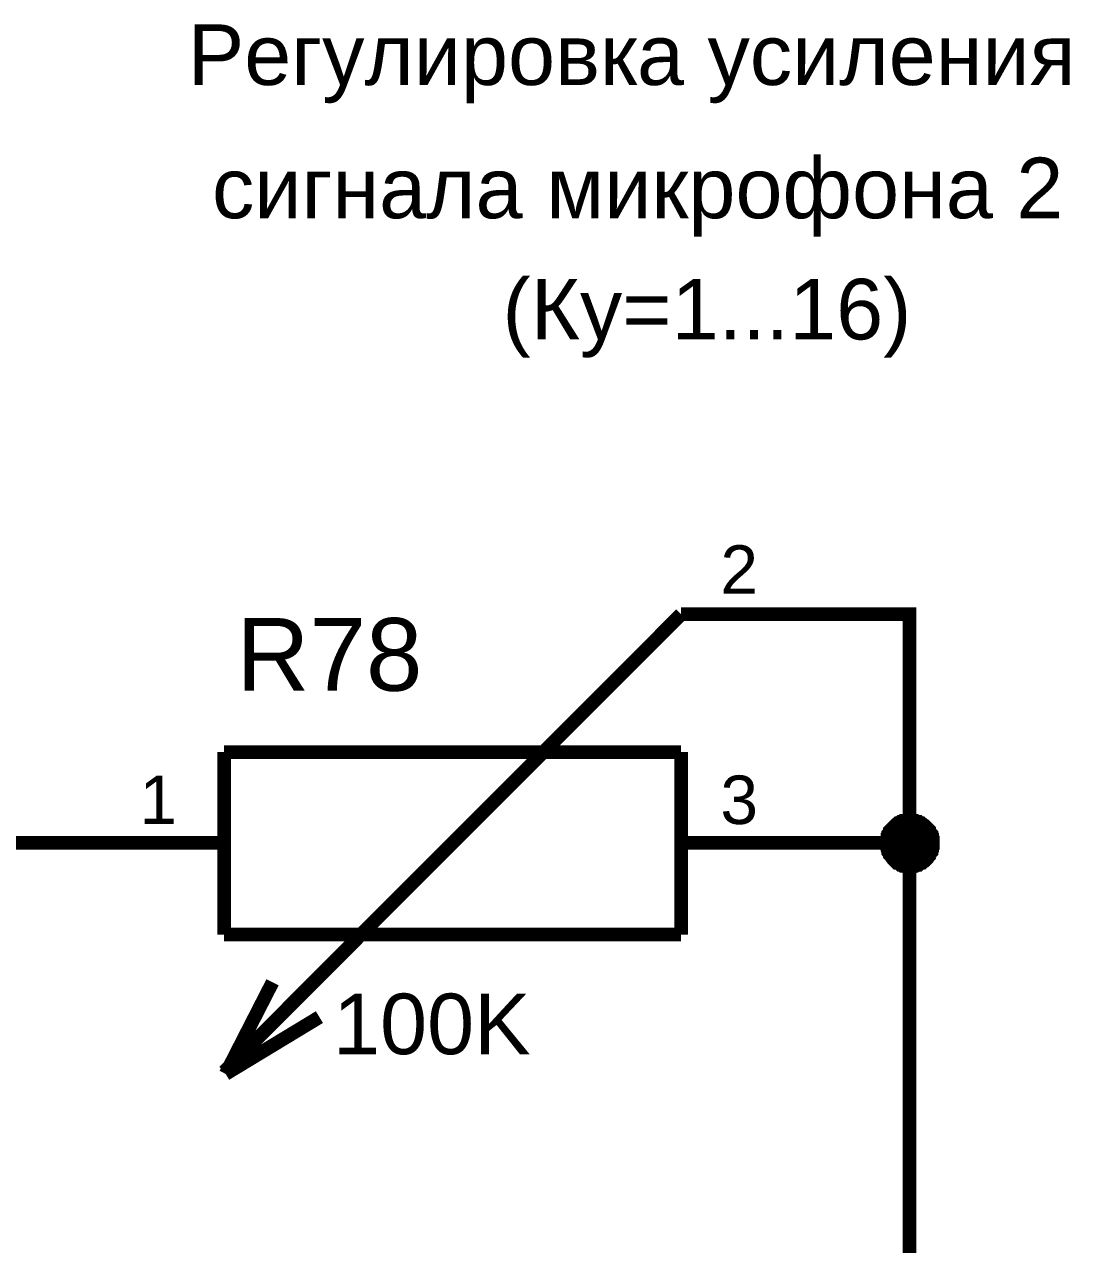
# Model space of a CAD drawing. Header units: millimetres. Extents: x -2024 to 917, y -725 to 13.
# Drawn here: x -1858.32 to -1835.45, y -310.44 to -283.76 of the extents above; entities that cross this region are included whole.
import ezdxf

# ---------------------------------------------------------------- set-up
doc = ezdxf.new("R2010")
doc.units = ezdxf.units.MM
doc.styles.get("Standard").update_dxf_attribs({"font": 'arial.ttf'})

msp = doc.modelspace()

# ---------------------------------------------------------------- linework, layer by layer
at = {"color": 7}
for points, const_width in [([(-1843.955, -296.659), (-1853.952, -306.66)], 0.3), ([(-1843.955, -296.659), (-1841.456, -296.659)], 0.3), ([(-1838.957, -301.659), (-1838.957, -296.659), (-1841.456, -296.659)], 0.3), ([(-1853.952, -299.672), (-1853.952, -303.663)], 0.3), ([(-1853.952, -299.672), (-1843.955, -299.672)], 0.3), ([(-1843.955, -299.672), (-1843.955, -303.663)], 0.3), ([(-1839.453, -301.659), (-1839.453, -301.626), (-1839.453, -301.61), (-1839.453, -301.577), (-1839.437, -301.56), (-1839.437, -301.527), (-1839.437, -301.51), (-1839.42, -301.494), (-1839.42, -301.461), (-1839.404, -301.444), (-1839.387, -301.427), (-1839.387, -301.394), (-1839.37, -301.378), (-1839.354, -301.361), (-1839.337, -301.345), (-1839.321, -301.328), (-1839.304, -301.312), (-1839.288, -301.295), (-1839.271, -301.278), (-1839.255, -301.262), (-1839.238, -301.245), (-1839.221, -301.229), (-1839.188, -301.229), (-1839.172, -301.212), (-1839.155, -301.196), (-1839.122, -301.196), (-1839.106, -301.179), (-1839.089, -301.179), (-1839.056, -301.179), (-1839.039, -301.163), (-1839.006, -301.163), (-1838.99, -301.163), (-1838.957, -301.163)], 0.3), ([(-1839.453, -301.659), (-1839.453, -301.626), (-1839.453, -301.61), (-1839.453, -301.577), (-1839.437, -301.56), (-1839.437, -301.527), (-1839.437, -301.51), (-1839.42, -301.494), (-1839.42, -301.461), (-1839.404, -301.444), (-1839.387, -301.427), (-1839.387, -301.394), (-1839.37, -301.378), (-1839.354, -301.361), (-1839.337, -301.345), (-1839.321, -301.328), (-1839.304, -301.312), (-1839.288, -301.295), (-1839.271, -301.278), (-1839.255, -301.262), (-1839.238, -301.245), (-1839.221, -301.229), (-1839.188, -301.229), (-1839.172, -301.212), (-1839.155, -301.196), (-1839.122, -301.196), (-1839.106, -301.179), (-1839.089, -301.179), (-1839.056, -301.179), (-1839.039, -301.163), (-1839.006, -301.163), (-1838.99, -301.163), (-1838.957, -301.163)], 0.3), ([(-1839.453, -301.659), (-1839.453, -301.626), (-1839.453, -301.61), (-1839.453, -301.577), (-1839.437, -301.56), (-1839.437, -301.527), (-1839.437, -301.51), (-1839.42, -301.494), (-1839.42, -301.461), (-1839.404, -301.444), (-1839.387, -301.427), (-1839.387, -301.394), (-1839.37, -301.378), (-1839.354, -301.361), (-1839.337, -301.345), (-1839.321, -301.328), (-1839.304, -301.312), (-1839.288, -301.295), (-1839.271, -301.278), (-1839.255, -301.262), (-1839.238, -301.245), (-1839.221, -301.229), (-1839.188, -301.229), (-1839.172, -301.212), (-1839.155, -301.196), (-1839.122, -301.196), (-1839.106, -301.179), (-1839.089, -301.179), (-1839.056, -301.179), (-1839.039, -301.163), (-1839.006, -301.163), (-1838.99, -301.163), (-1838.957, -301.163)], 0.3), ([(-1839.453, -301.659), (-1839.453, -301.626), (-1839.453, -301.61), (-1839.453, -301.577), (-1839.437, -301.56), (-1839.437, -301.527), (-1839.437, -301.51), (-1839.42, -301.494), (-1839.42, -301.461), (-1839.404, -301.444), (-1839.387, -301.427), (-1839.387, -301.394), (-1839.37, -301.378), (-1839.354, -301.361), (-1839.337, -301.345), (-1839.321, -301.328), (-1839.304, -301.312), (-1839.288, -301.295), (-1839.271, -301.278), (-1839.255, -301.262), (-1839.238, -301.245), (-1839.221, -301.229), (-1839.188, -301.229), (-1839.172, -301.212), (-1839.155, -301.196), (-1839.122, -301.196), (-1839.106, -301.179), (-1839.089, -301.179), (-1839.056, -301.179), (-1839.039, -301.163), (-1839.006, -301.163), (-1838.99, -301.163), (-1838.957, -301.163)], 0.3), ([(-1839.453, -301.659), (-1839.453, -301.626), (-1839.453, -301.61), (-1839.453, -301.577), (-1839.437, -301.56), (-1839.437, -301.527), (-1839.437, -301.51), (-1839.42, -301.494), (-1839.42, -301.461), (-1839.404, -301.444), (-1839.387, -301.427), (-1839.387, -301.394), (-1839.37, -301.378), (-1839.354, -301.361), (-1839.337, -301.345), (-1839.321, -301.328), (-1839.304, -301.312), (-1839.288, -301.295), (-1839.271, -301.278), (-1839.255, -301.262), (-1839.238, -301.245), (-1839.221, -301.229), (-1839.188, -301.229), (-1839.172, -301.212), (-1839.155, -301.196), (-1839.122, -301.196), (-1839.106, -301.179), (-1839.089, -301.179), (-1839.056, -301.179), (-1839.039, -301.163), (-1839.006, -301.163), (-1838.99, -301.163), (-1838.957, -301.163)], 0.0991), ([(-1839.453, -301.659), (-1839.453, -301.626), (-1839.453, -301.61), (-1839.453, -301.577), (-1839.437, -301.56), (-1839.437, -301.527), (-1839.437, -301.51), (-1839.42, -301.494), (-1839.42, -301.461), (-1839.404, -301.444), (-1839.387, -301.427), (-1839.387, -301.394), (-1839.37, -301.378), (-1839.354, -301.361), (-1839.337, -301.345), (-1839.321, -301.328), (-1839.304, -301.312), (-1839.288, -301.295), (-1839.271, -301.278), (-1839.255, -301.262), (-1839.238, -301.245), (-1839.221, -301.229), (-1839.188, -301.229), (-1839.172, -301.212), (-1839.155, -301.196), (-1839.122, -301.196), (-1839.106, -301.179), (-1839.089, -301.179), (-1839.056, -301.179), (-1839.039, -301.163), (-1839.006, -301.163), (-1838.99, -301.163), (-1838.957, -301.163)], 0.0991), ([(-1839.453, -301.659), (-1839.453, -301.626), (-1839.453, -301.61), (-1839.453, -301.577), (-1839.437, -301.56), (-1839.437, -301.527), (-1839.437, -301.51), (-1839.42, -301.494), (-1839.42, -301.461), (-1839.404, -301.444), (-1839.387, -301.427), (-1839.387, -301.394), (-1839.37, -301.378), (-1839.354, -301.361), (-1839.337, -301.345), (-1839.321, -301.328), (-1839.304, -301.312), (-1839.288, -301.295), (-1839.271, -301.278), (-1839.255, -301.262), (-1839.238, -301.245), (-1839.221, -301.229), (-1839.188, -301.229), (-1839.172, -301.212), (-1839.155, -301.196), (-1839.122, -301.196), (-1839.106, -301.179), (-1839.089, -301.179), (-1839.056, -301.179), (-1839.039, -301.163), (-1839.006, -301.163), (-1838.99, -301.163), (-1838.957, -301.163)], 0.0991), ([(-1839.453, -301.659), (-1839.453, -301.626), (-1839.453, -301.61), (-1839.453, -301.577), (-1839.437, -301.56), (-1839.437, -301.527), (-1839.437, -301.51), (-1839.42, -301.494), (-1839.42, -301.461), (-1839.404, -301.444), (-1839.387, -301.427), (-1839.387, -301.394), (-1839.37, -301.378), (-1839.354, -301.361), (-1839.337, -301.345), (-1839.321, -301.328), (-1839.304, -301.312), (-1839.288, -301.295), (-1839.271, -301.278), (-1839.255, -301.262), (-1839.238, -301.245), (-1839.221, -301.229), (-1839.188, -301.229), (-1839.172, -301.212), (-1839.155, -301.196), (-1839.122, -301.196), (-1839.106, -301.179), (-1839.089, -301.179), (-1839.056, -301.179), (-1839.039, -301.163), (-1839.006, -301.163), (-1838.99, -301.163), (-1838.957, -301.163)], 0.0991), ([(-1838.957, -301.163), (-1838.957, -301.163)], 0.3), ([(-1838.957, -301.163), (-1838.924, -301.163), (-1838.907, -301.163), (-1838.874, -301.163), (-1838.857, -301.179), (-1838.824, -301.179), (-1838.808, -301.179), (-1838.775, -301.196), (-1838.758, -301.196), (-1838.742, -301.212), (-1838.708, -301.229), (-1838.692, -301.229), (-1838.675, -301.245), (-1838.659, -301.262), (-1838.626, -301.278), (-1838.609, -301.295), (-1838.593, -301.312), (-1838.576, -301.328), (-1838.559, -301.345), (-1838.543, -301.361), (-1838.526, -301.378), (-1838.526, -301.394), (-1838.51, -301.427), (-1838.493, -301.444), (-1838.477, -301.461), (-1838.477, -301.494), (-1838.46, -301.51), (-1838.46, -301.527), (-1838.46, -301.56), (-1838.444, -301.577), (-1838.444, -301.61), (-1838.444, -301.626), (-1838.444, -301.659)], 0.3), ([(-1838.957, -301.163), (-1838.957, -301.163)], 0.3), ([(-1838.957, -301.163), (-1838.924, -301.163), (-1838.907, -301.163), (-1838.874, -301.163), (-1838.857, -301.179), (-1838.824, -301.179), (-1838.808, -301.179), (-1838.775, -301.196), (-1838.758, -301.196), (-1838.742, -301.212), (-1838.708, -301.229), (-1838.692, -301.229), (-1838.675, -301.245), (-1838.659, -301.262), (-1838.626, -301.278), (-1838.609, -301.295), (-1838.593, -301.312), (-1838.576, -301.328), (-1838.559, -301.345), (-1838.543, -301.361), (-1838.526, -301.378), (-1838.526, -301.394), (-1838.51, -301.427), (-1838.493, -301.444), (-1838.477, -301.461), (-1838.477, -301.494), (-1838.46, -301.51), (-1838.46, -301.527), (-1838.46, -301.56), (-1838.444, -301.577), (-1838.444, -301.61), (-1838.444, -301.626), (-1838.444, -301.659)], 0.3), ([(-1838.957, -301.163), (-1838.957, -301.163)], 0.3), ([(-1838.957, -301.163), (-1838.924, -301.163), (-1838.907, -301.163), (-1838.874, -301.163), (-1838.857, -301.179), (-1838.824, -301.179), (-1838.808, -301.179), (-1838.775, -301.196), (-1838.758, -301.196), (-1838.742, -301.212), (-1838.708, -301.229), (-1838.692, -301.229), (-1838.675, -301.245), (-1838.659, -301.262), (-1838.626, -301.278), (-1838.609, -301.295), (-1838.593, -301.312), (-1838.576, -301.328), (-1838.559, -301.345), (-1838.543, -301.361), (-1838.526, -301.378), (-1838.526, -301.394), (-1838.51, -301.427), (-1838.493, -301.444), (-1838.477, -301.461), (-1838.477, -301.494), (-1838.46, -301.51), (-1838.46, -301.527), (-1838.46, -301.56), (-1838.444, -301.577), (-1838.444, -301.61), (-1838.444, -301.626), (-1838.444, -301.659)], 0.3), ([(-1838.957, -301.163), (-1838.957, -301.163)], 0.3), ([(-1838.957, -301.163), (-1838.924, -301.163), (-1838.907, -301.163), (-1838.874, -301.163), (-1838.857, -301.179), (-1838.824, -301.179), (-1838.808, -301.179), (-1838.775, -301.196), (-1838.758, -301.196), (-1838.742, -301.212), (-1838.708, -301.229), (-1838.692, -301.229), (-1838.675, -301.245), (-1838.659, -301.262), (-1838.626, -301.278), (-1838.609, -301.295), (-1838.593, -301.312), (-1838.576, -301.328), (-1838.559, -301.345), (-1838.543, -301.361), (-1838.526, -301.378), (-1838.526, -301.394), (-1838.51, -301.427), (-1838.493, -301.444), (-1838.477, -301.461), (-1838.477, -301.494), (-1838.46, -301.51), (-1838.46, -301.527), (-1838.46, -301.56), (-1838.444, -301.577), (-1838.444, -301.61), (-1838.444, -301.626), (-1838.444, -301.659)], 0.3), ([(-1838.957, -301.163), (-1838.957, -301.163)], 0.0991), ([(-1838.957, -301.163), (-1838.924, -301.163), (-1838.907, -301.163), (-1838.874, -301.163), (-1838.857, -301.179), (-1838.824, -301.179), (-1838.808, -301.179), (-1838.775, -301.196), (-1838.758, -301.196), (-1838.742, -301.212), (-1838.708, -301.229), (-1838.692, -301.229), (-1838.675, -301.245), (-1838.659, -301.262), (-1838.626, -301.278), (-1838.609, -301.295), (-1838.593, -301.312), (-1838.576, -301.328), (-1838.559, -301.345), (-1838.543, -301.361), (-1838.526, -301.378), (-1838.526, -301.394), (-1838.51, -301.427), (-1838.493, -301.444), (-1838.477, -301.461), (-1838.477, -301.494), (-1838.46, -301.51), (-1838.46, -301.527), (-1838.46, -301.56), (-1838.444, -301.577), (-1838.444, -301.61), (-1838.444, -301.626), (-1838.444, -301.659)], 0.0991), ([(-1838.957, -301.163), (-1838.957, -301.163)], 0.0991), ([(-1838.957, -301.163), (-1838.924, -301.163), (-1838.907, -301.163), (-1838.874, -301.163), (-1838.857, -301.179), (-1838.824, -301.179), (-1838.808, -301.179), (-1838.775, -301.196), (-1838.758, -301.196), (-1838.742, -301.212), (-1838.708, -301.229), (-1838.692, -301.229), (-1838.675, -301.245), (-1838.659, -301.262), (-1838.626, -301.278), (-1838.609, -301.295), (-1838.593, -301.312), (-1838.576, -301.328), (-1838.559, -301.345), (-1838.543, -301.361), (-1838.526, -301.378), (-1838.526, -301.394), (-1838.51, -301.427), (-1838.493, -301.444), (-1838.477, -301.461), (-1838.477, -301.494), (-1838.46, -301.51), (-1838.46, -301.527), (-1838.46, -301.56), (-1838.444, -301.577), (-1838.444, -301.61), (-1838.444, -301.626), (-1838.444, -301.659)], 0.0991), ([(-1838.957, -301.163), (-1838.957, -301.163)], 0.0991), ([(-1838.957, -301.163), (-1838.924, -301.163), (-1838.907, -301.163), (-1838.874, -301.163), (-1838.857, -301.179), (-1838.824, -301.179), (-1838.808, -301.179), (-1838.775, -301.196), (-1838.758, -301.196), (-1838.742, -301.212), (-1838.708, -301.229), (-1838.692, -301.229), (-1838.675, -301.245), (-1838.659, -301.262), (-1838.626, -301.278), (-1838.609, -301.295), (-1838.593, -301.312), (-1838.576, -301.328), (-1838.559, -301.345), (-1838.543, -301.361), (-1838.526, -301.378), (-1838.526, -301.394), (-1838.51, -301.427), (-1838.493, -301.444), (-1838.477, -301.461), (-1838.477, -301.494), (-1838.46, -301.51), (-1838.46, -301.527), (-1838.46, -301.56), (-1838.444, -301.577), (-1838.444, -301.61), (-1838.444, -301.626), (-1838.444, -301.659)], 0.0991), ([(-1838.957, -301.163), (-1838.957, -301.163)], 0.0991), ([(-1838.957, -301.163), (-1838.924, -301.163), (-1838.907, -301.163), (-1838.874, -301.163), (-1838.857, -301.179), (-1838.824, -301.179), (-1838.808, -301.179), (-1838.775, -301.196), (-1838.758, -301.196), (-1838.742, -301.212), (-1838.708, -301.229), (-1838.692, -301.229), (-1838.675, -301.245), (-1838.659, -301.262), (-1838.626, -301.278), (-1838.609, -301.295), (-1838.593, -301.312), (-1838.576, -301.328), (-1838.559, -301.345), (-1838.543, -301.361), (-1838.526, -301.378), (-1838.526, -301.394), (-1838.51, -301.427), (-1838.493, -301.444), (-1838.477, -301.461), (-1838.477, -301.494), (-1838.46, -301.51), (-1838.46, -301.527), (-1838.46, -301.56), (-1838.444, -301.577), (-1838.444, -301.61), (-1838.444, -301.626), (-1838.444, -301.659)], 0.0991), ([(-1861.433, -301.659), (-1856.451, -301.659)], 0.3), ([(-1853.952, -301.659), (-1856.451, -301.659)], 0.3), ([(-1841.456, -301.659), (-1838.957, -301.659), (-1838.957, -319.162), (-1853.952, -319.162)], 0.3), ([(-1843.955, -301.659), (-1841.456, -301.659)], 0.3), ([(-1838.957, -302.173), (-1838.99, -302.173), (-1839.006, -302.173), (-1839.039, -302.173), (-1839.056, -302.156), (-1839.089, -302.156), (-1839.106, -302.156), (-1839.122, -302.14), (-1839.155, -302.14), (-1839.172, -302.123), (-1839.188, -302.106), (-1839.221, -302.09), (-1839.238, -302.09), (-1839.255, -302.073), (-1839.271, -302.057), (-1839.288, -302.04), (-1839.304, -302.024), (-1839.321, -302.007), (-1839.337, -301.99), (-1839.354, -301.957), (-1839.37, -301.941), (-1839.387, -301.924), (-1839.387, -301.908), (-1839.404, -301.875), (-1839.42, -301.858), (-1839.42, -301.841), (-1839.437, -301.808), (-1839.437, -301.792), (-1839.437, -301.759), (-1839.453, -301.742), (-1839.453, -301.709), (-1839.453, -301.692), (-1839.453, -301.659)], 0.3), ([(-1839.453, -301.659), (-1839.453, -301.659)], 0.3), ([(-1838.957, -302.173), (-1838.99, -302.173), (-1839.006, -302.173), (-1839.039, -302.173), (-1839.056, -302.156), (-1839.089, -302.156), (-1839.106, -302.156), (-1839.122, -302.14), (-1839.155, -302.14), (-1839.172, -302.123), (-1839.188, -302.106), (-1839.221, -302.09), (-1839.238, -302.09), (-1839.255, -302.073), (-1839.271, -302.057), (-1839.288, -302.04), (-1839.304, -302.024), (-1839.321, -302.007), (-1839.337, -301.99), (-1839.354, -301.957), (-1839.37, -301.941), (-1839.387, -301.924), (-1839.387, -301.908), (-1839.404, -301.875), (-1839.42, -301.858), (-1839.42, -301.841), (-1839.437, -301.808), (-1839.437, -301.792), (-1839.437, -301.759), (-1839.453, -301.742), (-1839.453, -301.709), (-1839.453, -301.692), (-1839.453, -301.659)], 0.3), ([(-1839.453, -301.659), (-1839.453, -301.659)], 0.3), ([(-1838.957, -302.173), (-1838.99, -302.173), (-1839.006, -302.173), (-1839.039, -302.173), (-1839.056, -302.156), (-1839.089, -302.156), (-1839.106, -302.156), (-1839.122, -302.14), (-1839.155, -302.14), (-1839.172, -302.123), (-1839.188, -302.106), (-1839.221, -302.09), (-1839.238, -302.09), (-1839.255, -302.073), (-1839.271, -302.057), (-1839.288, -302.04), (-1839.304, -302.024), (-1839.321, -302.007), (-1839.337, -301.99), (-1839.354, -301.957), (-1839.37, -301.941), (-1839.387, -301.924), (-1839.387, -301.908), (-1839.404, -301.875), (-1839.42, -301.858), (-1839.42, -301.841), (-1839.437, -301.808), (-1839.437, -301.792), (-1839.437, -301.759), (-1839.453, -301.742), (-1839.453, -301.709), (-1839.453, -301.692), (-1839.453, -301.659)], 0.3), ([(-1839.453, -301.659), (-1839.453, -301.659)], 0.3), ([(-1838.957, -302.173), (-1838.99, -302.173), (-1839.006, -302.173), (-1839.039, -302.173), (-1839.056, -302.156), (-1839.089, -302.156), (-1839.106, -302.156), (-1839.122, -302.14), (-1839.155, -302.14), (-1839.172, -302.123), (-1839.188, -302.106), (-1839.221, -302.09), (-1839.238, -302.09), (-1839.255, -302.073), (-1839.271, -302.057), (-1839.288, -302.04), (-1839.304, -302.024), (-1839.321, -302.007), (-1839.337, -301.99), (-1839.354, -301.957), (-1839.37, -301.941), (-1839.387, -301.924), (-1839.387, -301.908), (-1839.404, -301.875), (-1839.42, -301.858), (-1839.42, -301.841), (-1839.437, -301.808), (-1839.437, -301.792), (-1839.437, -301.759), (-1839.453, -301.742), (-1839.453, -301.709), (-1839.453, -301.692), (-1839.453, -301.659)], 0.3), ([(-1839.453, -301.659), (-1839.453, -301.659)], 0.3), ([(-1838.444, -301.659), (-1838.444, -301.692), (-1838.444, -301.709), (-1838.444, -301.742), (-1838.46, -301.759), (-1838.46, -301.792), (-1838.46, -301.808), (-1838.477, -301.841), (-1838.477, -301.858), (-1838.493, -301.875), (-1838.51, -301.908), (-1838.526, -301.924), (-1838.526, -301.941), (-1838.543, -301.957), (-1838.559, -301.99), (-1838.576, -302.007), (-1838.593, -302.024), (-1838.609, -302.04), (-1838.626, -302.057), (-1838.659, -302.073), (-1838.675, -302.09), (-1838.692, -302.09), (-1838.708, -302.106), (-1838.742, -302.123), (-1838.758, -302.14), (-1838.775, -302.14), (-1838.808, -302.156), (-1838.824, -302.156), (-1838.857, -302.156), (-1838.874, -302.173), (-1838.907, -302.173), (-1838.924, -302.173), (-1838.957, -302.173)], 0.3), ([(-1838.444, -301.659), (-1838.444, -301.692), (-1838.444, -301.709), (-1838.444, -301.742), (-1838.46, -301.759), (-1838.46, -301.792), (-1838.46, -301.808), (-1838.477, -301.841), (-1838.477, -301.858), (-1838.493, -301.875), (-1838.51, -301.908), (-1838.526, -301.924), (-1838.526, -301.941), (-1838.543, -301.957), (-1838.559, -301.99), (-1838.576, -302.007), (-1838.593, -302.024), (-1838.609, -302.04), (-1838.626, -302.057), (-1838.659, -302.073), (-1838.675, -302.09), (-1838.692, -302.09), (-1838.708, -302.106), (-1838.742, -302.123), (-1838.758, -302.14), (-1838.775, -302.14), (-1838.808, -302.156), (-1838.824, -302.156), (-1838.857, -302.156), (-1838.874, -302.173), (-1838.907, -302.173), (-1838.924, -302.173), (-1838.957, -302.173)], 0.3), ([(-1838.444, -301.659), (-1838.444, -301.692), (-1838.444, -301.709), (-1838.444, -301.742), (-1838.46, -301.759), (-1838.46, -301.792), (-1838.46, -301.808), (-1838.477, -301.841), (-1838.477, -301.858), (-1838.493, -301.875), (-1838.51, -301.908), (-1838.526, -301.924), (-1838.526, -301.941), (-1838.543, -301.957), (-1838.559, -301.99), (-1838.576, -302.007), (-1838.593, -302.024), (-1838.609, -302.04), (-1838.626, -302.057), (-1838.659, -302.073), (-1838.675, -302.09), (-1838.692, -302.09), (-1838.708, -302.106), (-1838.742, -302.123), (-1838.758, -302.14), (-1838.775, -302.14), (-1838.808, -302.156), (-1838.824, -302.156), (-1838.857, -302.156), (-1838.874, -302.173), (-1838.907, -302.173), (-1838.924, -302.173), (-1838.957, -302.173)], 0.3), ([(-1838.444, -301.659), (-1838.444, -301.692), (-1838.444, -301.709), (-1838.444, -301.742), (-1838.46, -301.759), (-1838.46, -301.792), (-1838.46, -301.808), (-1838.477, -301.841), (-1838.477, -301.858), (-1838.493, -301.875), (-1838.51, -301.908), (-1838.526, -301.924), (-1838.526, -301.941), (-1838.543, -301.957), (-1838.559, -301.99), (-1838.576, -302.007), (-1838.593, -302.024), (-1838.609, -302.04), (-1838.626, -302.057), (-1838.659, -302.073), (-1838.675, -302.09), (-1838.692, -302.09), (-1838.708, -302.106), (-1838.742, -302.123), (-1838.758, -302.14), (-1838.775, -302.14), (-1838.808, -302.156), (-1838.824, -302.156), (-1838.857, -302.156), (-1838.874, -302.173), (-1838.907, -302.173), (-1838.924, -302.173), (-1838.957, -302.173)], 0.3), ([(-1838.444, -301.659), (-1838.444, -301.659), (-1838.444, -301.659), (-1838.444, -301.659), (-1838.444, -301.659), (-1838.444, -301.659), (-1838.444, -301.659), (-1838.444, -301.659), (-1838.444, -301.659), (-1838.444, -301.659), (-1838.444, -301.659), (-1838.444, -301.659), (-1838.444, -301.659), (-1838.444, -301.659), (-1838.444, -301.659), (-1838.444, -301.659), (-1838.444, -301.659), (-1838.444, -301.659), (-1838.444, -301.659), (-1838.444, -301.659), (-1838.444, -301.659), (-1838.444, -301.659), (-1838.444, -301.659), (-1838.444, -301.659), (-1838.444, -301.659), (-1838.444, -301.659), (-1838.444, -301.659), (-1838.444, -301.659), (-1838.444, -301.659), (-1838.444, -301.659), (-1838.444, -301.659), (-1838.444, -301.659), (-1838.444, -301.659)], 0.3), ([(-1838.444, -301.659), (-1838.444, -301.659)], 0.3), ([(-1838.444, -301.659), (-1838.444, -301.659), (-1838.444, -301.659), (-1838.444, -301.659), (-1838.444, -301.659), (-1838.444, -301.659), (-1838.444, -301.659), (-1838.444, -301.659), (-1838.444, -301.659), (-1838.444, -301.659), (-1838.444, -301.659), (-1838.444, -301.659), (-1838.444, -301.659), (-1838.444, -301.659), (-1838.444, -301.659), (-1838.444, -301.659), (-1838.444, -301.659), (-1838.444, -301.659), (-1838.444, -301.659), (-1838.444, -301.659), (-1838.444, -301.659), (-1838.444, -301.659), (-1838.444, -301.659), (-1838.444, -301.659), (-1838.444, -301.659), (-1838.444, -301.659), (-1838.444, -301.659), (-1838.444, -301.659), (-1838.444, -301.659), (-1838.444, -301.659), (-1838.444, -301.659), (-1838.444, -301.659), (-1838.444, -301.659)], 0.3), ([(-1838.444, -301.659), (-1838.444, -301.659)], 0.3), ([(-1838.444, -301.659), (-1838.444, -301.659), (-1838.444, -301.659), (-1838.444, -301.659), (-1838.444, -301.659), (-1838.444, -301.659), (-1838.444, -301.659), (-1838.444, -301.659), (-1838.444, -301.659), (-1838.444, -301.659), (-1838.444, -301.659), (-1838.444, -301.659), (-1838.444, -301.659), (-1838.444, -301.659), (-1838.444, -301.659), (-1838.444, -301.659), (-1838.444, -301.659), (-1838.444, -301.659), (-1838.444, -301.659), (-1838.444, -301.659), (-1838.444, -301.659), (-1838.444, -301.659), (-1838.444, -301.659), (-1838.444, -301.659), (-1838.444, -301.659), (-1838.444, -301.659), (-1838.444, -301.659), (-1838.444, -301.659), (-1838.444, -301.659), (-1838.444, -301.659), (-1838.444, -301.659), (-1838.444, -301.659), (-1838.444, -301.659)], 0.3), ([(-1838.444, -301.659), (-1838.444, -301.659)], 0.3), ([(-1838.444, -301.659), (-1838.444, -301.659), (-1838.444, -301.659), (-1838.444, -301.659), (-1838.444, -301.659), (-1838.444, -301.659), (-1838.444, -301.659), (-1838.444, -301.659), (-1838.444, -301.659), (-1838.444, -301.659), (-1838.444, -301.659), (-1838.444, -301.659), (-1838.444, -301.659), (-1838.444, -301.659), (-1838.444, -301.659), (-1838.444, -301.659), (-1838.444, -301.659), (-1838.444, -301.659), (-1838.444, -301.659), (-1838.444, -301.659), (-1838.444, -301.659), (-1838.444, -301.659), (-1838.444, -301.659), (-1838.444, -301.659), (-1838.444, -301.659), (-1838.444, -301.659), (-1838.444, -301.659), (-1838.444, -301.659), (-1838.444, -301.659), (-1838.444, -301.659), (-1838.444, -301.659), (-1838.444, -301.659), (-1838.444, -301.659)], 0.3), ([(-1838.444, -301.659), (-1838.444, -301.659)], 0.3), ([(-1838.957, -302.173), (-1838.99, -302.173), (-1839.006, -302.173), (-1839.039, -302.173), (-1839.056, -302.156), (-1839.089, -302.156), (-1839.106, -302.156), (-1839.122, -302.14), (-1839.155, -302.14), (-1839.172, -302.123), (-1839.188, -302.106), (-1839.221, -302.09), (-1839.238, -302.09), (-1839.255, -302.073), (-1839.271, -302.057), (-1839.288, -302.04), (-1839.304, -302.024), (-1839.321, -302.007), (-1839.337, -301.99), (-1839.354, -301.957), (-1839.37, -301.941), (-1839.387, -301.924), (-1839.387, -301.908), (-1839.404, -301.875), (-1839.42, -301.858), (-1839.42, -301.841), (-1839.437, -301.808), (-1839.437, -301.792), (-1839.437, -301.759), (-1839.453, -301.742), (-1839.453, -301.709), (-1839.453, -301.692), (-1839.453, -301.659)], 0.0991), ([(-1839.453, -301.659), (-1839.453, -301.659)], 0.0991), ([(-1838.957, -302.173), (-1838.99, -302.173), (-1839.006, -302.173), (-1839.039, -302.173), (-1839.056, -302.156), (-1839.089, -302.156), (-1839.106, -302.156), (-1839.122, -302.14), (-1839.155, -302.14), (-1839.172, -302.123), (-1839.188, -302.106), (-1839.221, -302.09), (-1839.238, -302.09), (-1839.255, -302.073), (-1839.271, -302.057), (-1839.288, -302.04), (-1839.304, -302.024), (-1839.321, -302.007), (-1839.337, -301.99), (-1839.354, -301.957), (-1839.37, -301.941), (-1839.387, -301.924), (-1839.387, -301.908), (-1839.404, -301.875), (-1839.42, -301.858), (-1839.42, -301.841), (-1839.437, -301.808), (-1839.437, -301.792), (-1839.437, -301.759), (-1839.453, -301.742), (-1839.453, -301.709), (-1839.453, -301.692), (-1839.453, -301.659)], 0.0991), ([(-1839.453, -301.659), (-1839.453, -301.659)], 0.0991), ([(-1838.957, -302.173), (-1838.99, -302.173), (-1839.006, -302.173), (-1839.039, -302.173), (-1839.056, -302.156), (-1839.089, -302.156), (-1839.106, -302.156), (-1839.122, -302.14), (-1839.155, -302.14), (-1839.172, -302.123), (-1839.188, -302.106), (-1839.221, -302.09), (-1839.238, -302.09), (-1839.255, -302.073), (-1839.271, -302.057), (-1839.288, -302.04), (-1839.304, -302.024), (-1839.321, -302.007), (-1839.337, -301.99), (-1839.354, -301.957), (-1839.37, -301.941), (-1839.387, -301.924), (-1839.387, -301.908), (-1839.404, -301.875), (-1839.42, -301.858), (-1839.42, -301.841), (-1839.437, -301.808), (-1839.437, -301.792), (-1839.437, -301.759), (-1839.453, -301.742), (-1839.453, -301.709), (-1839.453, -301.692), (-1839.453, -301.659)], 0.0991), ([(-1839.453, -301.659), (-1839.453, -301.659)], 0.0991), ([(-1838.957, -302.173), (-1838.99, -302.173), (-1839.006, -302.173), (-1839.039, -302.173), (-1839.056, -302.156), (-1839.089, -302.156), (-1839.106, -302.156), (-1839.122, -302.14), (-1839.155, -302.14), (-1839.172, -302.123), (-1839.188, -302.106), (-1839.221, -302.09), (-1839.238, -302.09), (-1839.255, -302.073), (-1839.271, -302.057), (-1839.288, -302.04), (-1839.304, -302.024), (-1839.321, -302.007), (-1839.337, -301.99), (-1839.354, -301.957), (-1839.37, -301.941), (-1839.387, -301.924), (-1839.387, -301.908), (-1839.404, -301.875), (-1839.42, -301.858), (-1839.42, -301.841), (-1839.437, -301.808), (-1839.437, -301.792), (-1839.437, -301.759), (-1839.453, -301.742), (-1839.453, -301.709), (-1839.453, -301.692), (-1839.453, -301.659)], 0.0991), ([(-1839.453, -301.659), (-1839.453, -301.659)], 0.0991), ([(-1838.444, -301.659), (-1838.444, -301.692), (-1838.444, -301.709), (-1838.444, -301.742), (-1838.46, -301.759), (-1838.46, -301.792), (-1838.46, -301.808), (-1838.477, -301.841), (-1838.477, -301.858), (-1838.493, -301.875), (-1838.51, -301.908), (-1838.526, -301.924), (-1838.526, -301.941), (-1838.543, -301.957), (-1838.559, -301.99), (-1838.576, -302.007), (-1838.593, -302.024), (-1838.609, -302.04), (-1838.626, -302.057), (-1838.659, -302.073), (-1838.675, -302.09), (-1838.692, -302.09), (-1838.708, -302.106), (-1838.742, -302.123), (-1838.758, -302.14), (-1838.775, -302.14), (-1838.808, -302.156), (-1838.824, -302.156), (-1838.857, -302.156), (-1838.874, -302.173), (-1838.907, -302.173), (-1838.924, -302.173), (-1838.957, -302.173)], 0.0991), ([(-1838.444, -301.659), (-1838.444, -301.692), (-1838.444, -301.709), (-1838.444, -301.742), (-1838.46, -301.759), (-1838.46, -301.792), (-1838.46, -301.808), (-1838.477, -301.841), (-1838.477, -301.858), (-1838.493, -301.875), (-1838.51, -301.908), (-1838.526, -301.924), (-1838.526, -301.941), (-1838.543, -301.957), (-1838.559, -301.99), (-1838.576, -302.007), (-1838.593, -302.024), (-1838.609, -302.04), (-1838.626, -302.057), (-1838.659, -302.073), (-1838.675, -302.09), (-1838.692, -302.09), (-1838.708, -302.106), (-1838.742, -302.123), (-1838.758, -302.14), (-1838.775, -302.14), (-1838.808, -302.156), (-1838.824, -302.156), (-1838.857, -302.156), (-1838.874, -302.173), (-1838.907, -302.173), (-1838.924, -302.173), (-1838.957, -302.173)], 0.0991), ([(-1838.444, -301.659), (-1838.444, -301.692), (-1838.444, -301.709), (-1838.444, -301.742), (-1838.46, -301.759), (-1838.46, -301.792), (-1838.46, -301.808), (-1838.477, -301.841), (-1838.477, -301.858), (-1838.493, -301.875), (-1838.51, -301.908), (-1838.526, -301.924), (-1838.526, -301.941), (-1838.543, -301.957), (-1838.559, -301.99), (-1838.576, -302.007), (-1838.593, -302.024), (-1838.609, -302.04), (-1838.626, -302.057), (-1838.659, -302.073), (-1838.675, -302.09), (-1838.692, -302.09), (-1838.708, -302.106), (-1838.742, -302.123), (-1838.758, -302.14), (-1838.775, -302.14), (-1838.808, -302.156), (-1838.824, -302.156), (-1838.857, -302.156), (-1838.874, -302.173), (-1838.907, -302.173), (-1838.924, -302.173), (-1838.957, -302.173)], 0.0991), ([(-1838.444, -301.659), (-1838.444, -301.692), (-1838.444, -301.709), (-1838.444, -301.742), (-1838.46, -301.759), (-1838.46, -301.792), (-1838.46, -301.808), (-1838.477, -301.841), (-1838.477, -301.858), (-1838.493, -301.875), (-1838.51, -301.908), (-1838.526, -301.924), (-1838.526, -301.941), (-1838.543, -301.957), (-1838.559, -301.99), (-1838.576, -302.007), (-1838.593, -302.024), (-1838.609, -302.04), (-1838.626, -302.057), (-1838.659, -302.073), (-1838.675, -302.09), (-1838.692, -302.09), (-1838.708, -302.106), (-1838.742, -302.123), (-1838.758, -302.14), (-1838.775, -302.14), (-1838.808, -302.156), (-1838.824, -302.156), (-1838.857, -302.156), (-1838.874, -302.173), (-1838.907, -302.173), (-1838.924, -302.173), (-1838.957, -302.173)], 0.0991), ([(-1838.444, -301.659), (-1838.444, -301.659), (-1838.444, -301.659), (-1838.444, -301.659), (-1838.444, -301.659), (-1838.444, -301.659), (-1838.444, -301.659), (-1838.444, -301.659), (-1838.444, -301.659), (-1838.444, -301.659), (-1838.444, -301.659), (-1838.444, -301.659), (-1838.444, -301.659), (-1838.444, -301.659), (-1838.444, -301.659), (-1838.444, -301.659), (-1838.444, -301.659), (-1838.444, -301.659), (-1838.444, -301.659), (-1838.444, -301.659), (-1838.444, -301.659), (-1838.444, -301.659), (-1838.444, -301.659), (-1838.444, -301.659), (-1838.444, -301.659), (-1838.444, -301.659), (-1838.444, -301.659), (-1838.444, -301.659), (-1838.444, -301.659), (-1838.444, -301.659), (-1838.444, -301.659), (-1838.444, -301.659), (-1838.444, -301.659)], 0.0991), ([(-1838.444, -301.659), (-1838.444, -301.659)], 0.0991), ([(-1838.444, -301.659), (-1838.444, -301.659), (-1838.444, -301.659), (-1838.444, -301.659), (-1838.444, -301.659), (-1838.444, -301.659), (-1838.444, -301.659), (-1838.444, -301.659), (-1838.444, -301.659), (-1838.444, -301.659), (-1838.444, -301.659), (-1838.444, -301.659), (-1838.444, -301.659), (-1838.444, -301.659), (-1838.444, -301.659), (-1838.444, -301.659), (-1838.444, -301.659), (-1838.444, -301.659), (-1838.444, -301.659), (-1838.444, -301.659), (-1838.444, -301.659), (-1838.444, -301.659), (-1838.444, -301.659), (-1838.444, -301.659), (-1838.444, -301.659), (-1838.444, -301.659), (-1838.444, -301.659), (-1838.444, -301.659), (-1838.444, -301.659), (-1838.444, -301.659), (-1838.444, -301.659), (-1838.444, -301.659), (-1838.444, -301.659)], 0.0991), ([(-1838.444, -301.659), (-1838.444, -301.659)], 0.0991), ([(-1838.444, -301.659), (-1838.444, -301.659), (-1838.444, -301.659), (-1838.444, -301.659), (-1838.444, -301.659), (-1838.444, -301.659), (-1838.444, -301.659), (-1838.444, -301.659), (-1838.444, -301.659), (-1838.444, -301.659), (-1838.444, -301.659), (-1838.444, -301.659), (-1838.444, -301.659), (-1838.444, -301.659), (-1838.444, -301.659), (-1838.444, -301.659), (-1838.444, -301.659), (-1838.444, -301.659), (-1838.444, -301.659), (-1838.444, -301.659), (-1838.444, -301.659), (-1838.444, -301.659), (-1838.444, -301.659), (-1838.444, -301.659), (-1838.444, -301.659), (-1838.444, -301.659), (-1838.444, -301.659), (-1838.444, -301.659), (-1838.444, -301.659), (-1838.444, -301.659), (-1838.444, -301.659), (-1838.444, -301.659), (-1838.444, -301.659)], 0.0991), ([(-1838.444, -301.659), (-1838.444, -301.659)], 0.0991), ([(-1838.444, -301.659), (-1838.444, -301.659), (-1838.444, -301.659), (-1838.444, -301.659), (-1838.444, -301.659), (-1838.444, -301.659), (-1838.444, -301.659), (-1838.444, -301.659), (-1838.444, -301.659), (-1838.444, -301.659), (-1838.444, -301.659), (-1838.444, -301.659), (-1838.444, -301.659), (-1838.444, -301.659), (-1838.444, -301.659), (-1838.444, -301.659), (-1838.444, -301.659), (-1838.444, -301.659), (-1838.444, -301.659), (-1838.444, -301.659), (-1838.444, -301.659), (-1838.444, -301.659), (-1838.444, -301.659), (-1838.444, -301.659), (-1838.444, -301.659), (-1838.444, -301.659), (-1838.444, -301.659), (-1838.444, -301.659), (-1838.444, -301.659), (-1838.444, -301.659), (-1838.444, -301.659), (-1838.444, -301.659), (-1838.444, -301.659)], 0.0991), ([(-1838.444, -301.659), (-1838.444, -301.659)], 0.0991), ([(-1853.952, -303.663), (-1843.955, -303.663)], 0.3), ([(-1853.919, -306.71), (-1852.893, -304.706)], 0.3), ([(-1853.919, -306.71), (-1851.867, -305.468)], 0.3)]:
    msp.add_lwpolyline(points, dxfattribs=dict(at, const_width=const_width))
at = {"color": 7, "const_width": 0.508}
msp.add_lwpolyline([(-1839.206, -301.658, 1), (-1838.698, -301.658, 1)], format="xyb", close=True, dxfattribs=at)

# ---------------------------------------------------------------- texts
at = {"color": 7}
for s, height, p in [('Регулировка усиления ', 1.32471, (-1854.746, -285.084)), ('сигнала микрофона 2 ', 1.32471, (-1854.217, -287.998)), ('(Ку=1...16)', 1.32471, (-1847.861, -290.648)), ('2', 1.06, (-1843.094, -296.211)), ('R78', 1.5897, (-1853.687, -298.331)), ('1', 1.06, (-1855.806, -301.245)), ('3', 1.06, (-1843.094, -301.245)), ('100K', 1.3247, (-1851.569, -306.279))]:
    msp.add_text(s, height=height, dxfattribs=at).set_placement(p)

doc.saveas('drawing.dxf')
